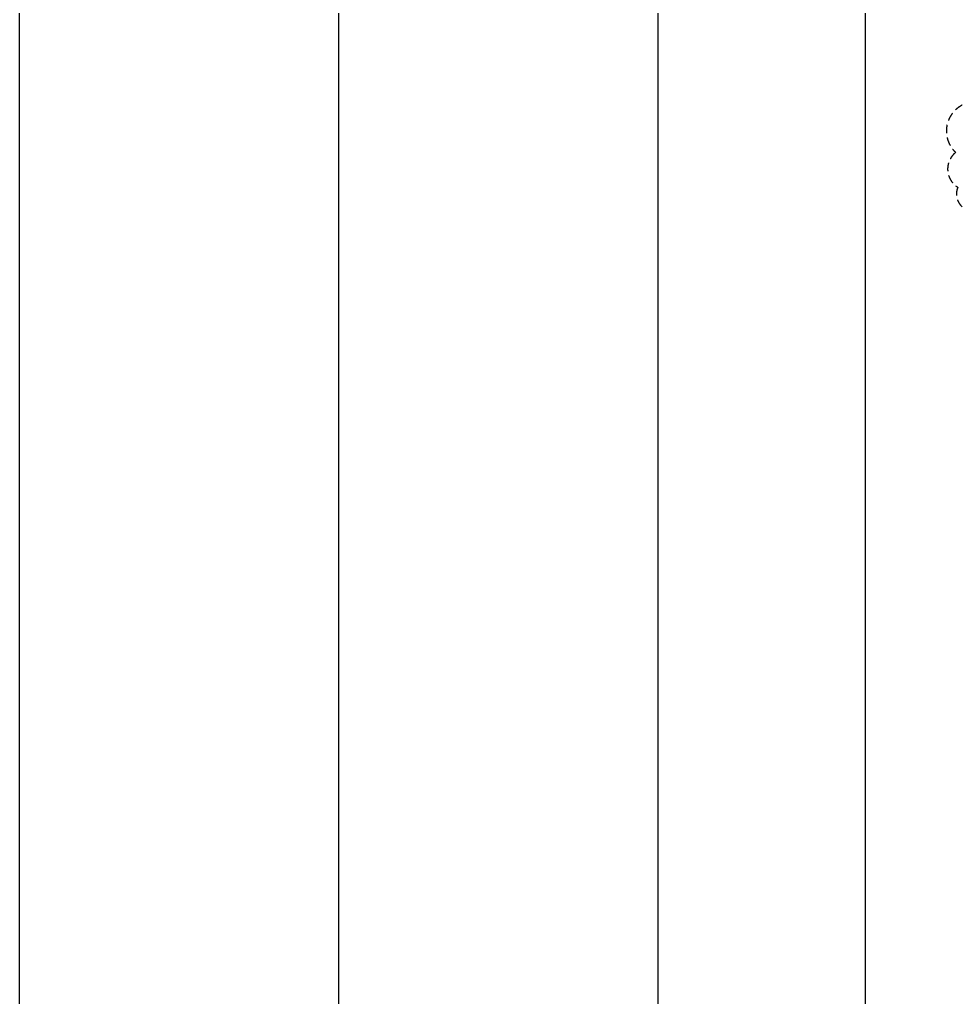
# Model space of a CAD drawing. Header units: millimetres. Extents: x 327808 to 2562540, y -728300 to 402793.
# Drawn here: x 785400 to 808928, y 299456 to 323971 of the extents above; entities that cross this region are included whole.
import ezdxf

# ---------------------------------------------------------------- set-up
doc = ezdxf.new("R2010")
doc.units = ezdxf.units.MM
doc.header["$LTSCALE"] = 140
doc.linetypes.add('XS-기초$0$CONTINOUS', pattern=[0])
doc.linetypes.add('XS-기초$0$HID', pattern=[2.3, 1.5, -0.8])
doc.layers.add('XS-기초$0$0106', color=30, linetype='XS-기초$0$HID', plot=False)
doc.layers.add('XS-기초$0$CEN-P', color=14, linetype='XS-기초$0$CONTINOUS')

msp = doc.modelspace()

# ---------------------------------------------------------------- linework, layer by layer
at = {"layer": 'XS-기초$0$0106'}
msp.add_lwpolyline([(809279.7, 319170.6, -0.5205671), (808912.7, 319766.4, -0.5205671), (808859.2, 320640.6, -0.5205671), (809023, 321826.3, -0.5205671)], format="xyb", dxfattribs=at)
at = {"layer": 'XS-기초$0$CEN-P'}
for p, q in [((785400.4, 223613.9), (785400.4, 341453.9)), ((793400.4, 223613.9), (793400.4, 341453.9)), ((801400.4, 183713.9), (801400.4, 341453.9)), ((806600.4, 240163.9), (806600.4, 341453.9))]:
    msp.add_line(p, q, dxfattribs=at)

doc.saveas('drawing.dxf')
